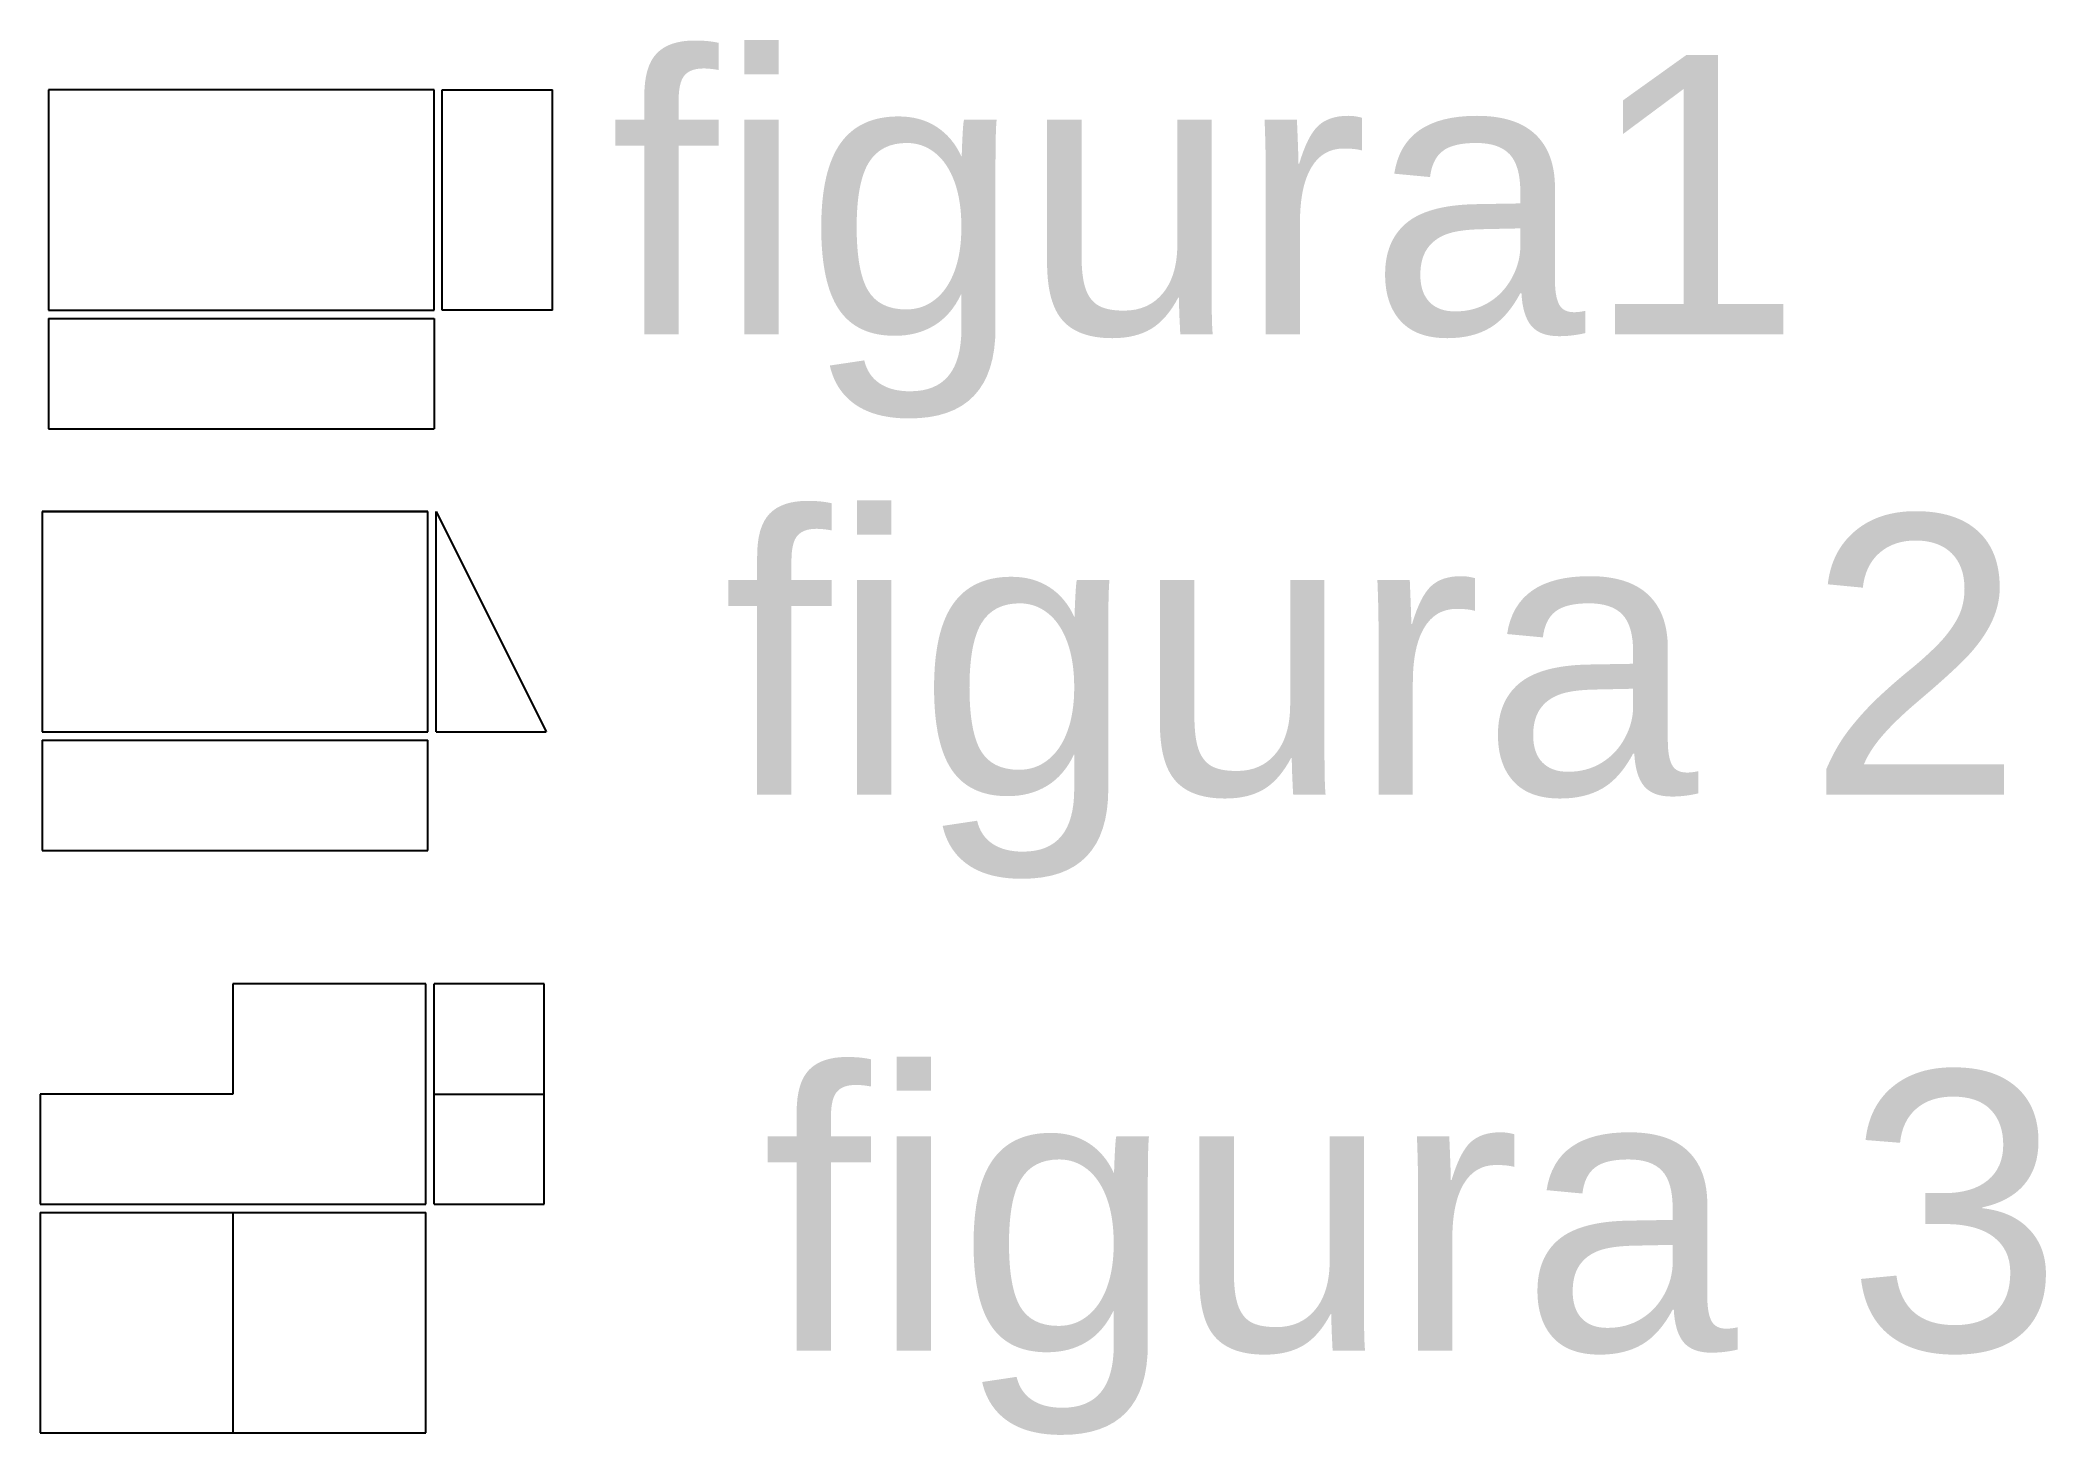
# Model space of a CAD drawing. Header units: millimetres. Extents: x 217 to 3857, y 460 to 2992.
import ezdxf

# ---------------------------------------------------------------- set-up
doc = ezdxf.new("R2010")
doc.units = ezdxf.units.MM
doc.styles.get("Standard").update_dxf_attribs({"font": 'arial.ttf'})

msp = doc.modelspace()

# ---------------------------------------------------------------- linework, layer by layer
for p, q in [((231.6, 2901.5), (231.6, 2501.5)), ((931.6, 2901.5), (231.6, 2901.5)), ((931.6, 2501.5), (931.6, 2901.5)), ((946.6, 2501.5), (946.6, 2901.5)), ((946.6, 2901.5), (1146.6, 2901.5)), ((1146.6, 2501.5), (1146.6, 2901.5)), ((231.6, 2501.5), (931.6, 2501.5)), ((231.6, 2486.5), (931.6, 2486.5)), ((231.6, 2486.5), (231.6, 2286.5)), ((931.6, 2486.5), (931.6, 2286.5)), ((1146.6, 2501.5), (946.6, 2501.5)), ((231.6, 2286.5), (931.6, 2286.5)), ((220.4, 2136.2), (220.4, 1736.2)), ((920.4, 2136.2), (220.4, 2136.2)), ((220.4, 2136.2), (920.4, 2136.2)), ((220.4, 2136.2), (920.4, 2136.2)), ((920.4, 1736.2), (920.4, 2136.2)), ((935.4, 1736.2), (935.4, 2136.2)), ((935.4, 2136.2), (1135.4, 1736.2)), ((220.4, 1736.2), (920.4, 1736.2)), ((220.4, 1721.2), (920.4, 1721.2)), ((220.4, 1721.2), (220.4, 1521.2)), ((920.4, 1521.2), (920.4, 1721.2)), ((935.4, 1736.2), (1135.4, 1736.2)), ((220.4, 1521.2), (920.4, 1521.2)), ((916.7, 1279.1), (566.7, 1279.1)), ((566.7, 1279.1), (566.7, 1079.1)), ((916.7, 879.1), (916.7, 1279.1)), ((931.7, 879.1), (931.7, 1279.1)), ((1131.7, 1279.1), (931.7, 1279.1)), ((1131.7, 879.1), (1131.7, 1279.1)), ((566.7, 1079.1), (216.7, 1079.1)), ((216.7, 1079.1), (216.7, 879.1)), ((931.7, 1079.1), (1131.7, 1079.1)), ((216.7, 879.1), (916.7, 879.1)), ((931.7, 879.1), (1131.7, 879.1)), ((216.7, 864.1), (916.7, 864.1)), ((216.7, 864.1), (216.7, 464.1)), ((566.7, 864.1), (566.7, 464.1)), ((916.7, 464.1), (916.7, 864.1)), ((216.7, 464.1), (916.7, 464.1))]:
    msp.add_line(p, q)

# ---------------------------------------------------------------- texts
for s, p in [('figura1', (1250.8, 2458.1)), ('figura 2', (1455.6, 1622.6)), ('figura 3', (1527.3, 613.3))]:
    msp.add_text(s, height=506.78).set_placement(p)

doc.saveas('drawing.dxf')
